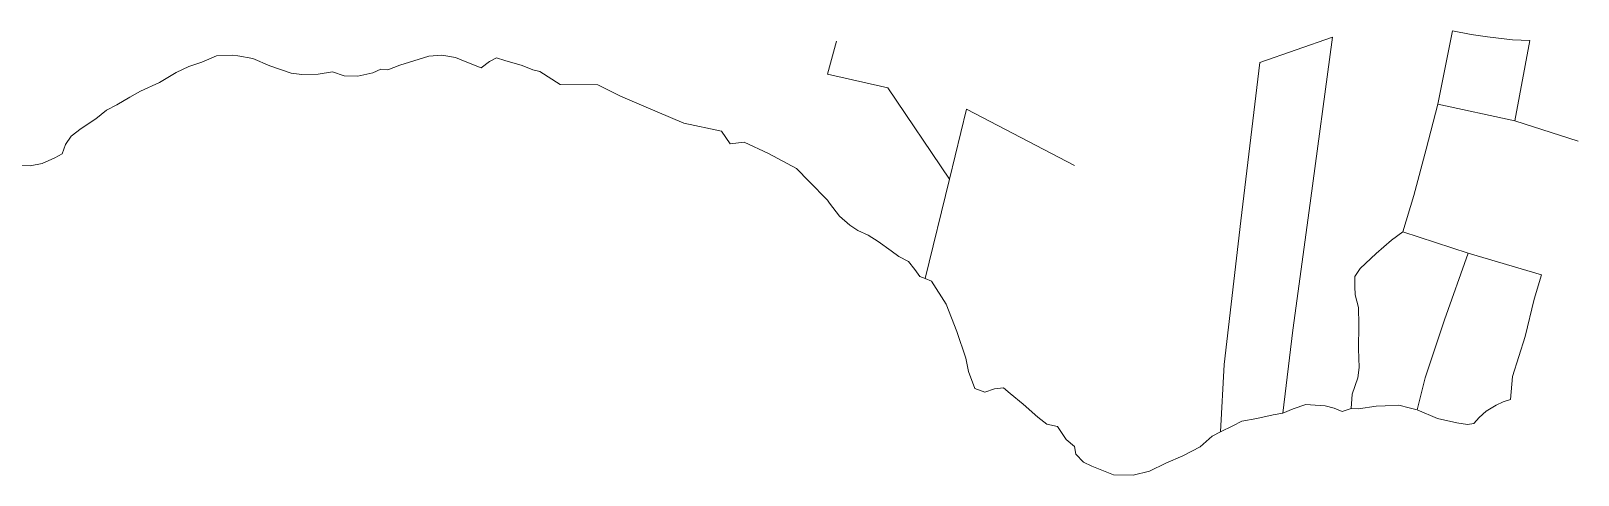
# Model space of a CAD drawing. Header units: millimetres. Extents: x 1186 to 5770, y 1756 to 4686.
# Drawn here: x 4103 to 5770, y 4194 to 4673 of the extents above; entities that cross this region are included whole.
import ezdxf

# ---------------------------------------------------------------- set-up
doc = ezdxf.new("R2010")
doc.units = ezdxf.units.MM
doc.layers.add('PARCELAS', color=7, linetype='Continuous', lineweight=0)

msp = doc.modelspace()

# ---------------------------------------------------------------- linework, layer by layer
at = {"layer": 'PARCELAS', "color": 1, "linetype": 'Continuous', "lineweight": 0}
for p, q in [((5635, 4673.4), (5619.3, 4594.5)), ((4961.2, 4626.7), (4971.2, 4662.2)), ((5505.7, 4666.7), (5427.5, 4639.5)), ((5481.6, 4487.6), (5505.7, 4666.7)), ((5718.4, 4663), (5702.2, 4576.5)), ((5427.5, 4639.5), (5407, 4468.6)), ((5092.8, 4513.4), (5026.3, 4612.1)), ((5092.8, 4513.4), (5111.3, 4589.1)), ((5227.6, 4528.4), (5111.3, 4589.1)), ((5702.2, 4576.5), (5619.3, 4594.5)), ((5770.3, 4554.5), (5702.2, 4576.5)), ((5092.8, 4513.4), (5066.6, 4406.5)), ((5581.6, 4456.6), (5651.8, 4433.7)), ((5651.8, 4433.7), (5730.9, 4410.5))]:
    msp.add_line(p, q, dxfattribs=at)
at = {"layer": 'PARCELAS', "color": 1, "linetype": 'Continuous', "lineweight": 0, "flags": 128}
for points in [[(5718.4, 4663), (5699.6, 4663.9), (5672.9, 4667.2), (5655.1, 4669.7), (5635, 4673.4)], [(4320.5, 4647.4), (4302.9, 4646.5), (4287.1, 4639.7), (4272.9, 4635.1), (4259.2, 4628.4), (4241.4, 4617.7), (4220.8, 4608.3), (4209.2, 4601.9), (4195.5, 4593.7), (4184.3, 4587.9), (4172.6, 4578.5), (4156.9, 4568), (4146.2, 4559.9), (4139.9, 4551), (4136.4, 4540.8), (4128.7, 4536.7), (4115, 4530.3), (4101.8, 4527.8), (4092.9, 4528.3), (4084.5, 4522.9), (4079, 4517), (4069.1, 4508.6), (4056.9, 4500.8)], [(4320.5, 4647.4), (4325.9, 4646.7), (4342, 4643.8), (4360.1, 4635.7), (4383.2, 4628), (4394.9, 4626.3), (4412.2, 4626.8), (4427.9, 4629.2), (4440.4, 4625), (4455.2, 4624.5), (4471.2, 4628.2), (4480, 4632.3), (4487.4, 4631.3), (4500.3, 4636.5), (4531.5, 4646.3), (4545.5, 4647.4), (4560.3, 4644.6), (4572.7, 4639.6), (4588, 4633.6), (4596.9, 4640.3), (4604.7, 4644.4), (4613.4, 4641.4), (4632.2, 4636.1), (4643.7, 4631.6), (4651.3, 4629.5)], [(4651.3, 4629.5), (4673.3, 4615.6), (4713.7, 4615.4), (4738.1, 4603), (4763.3, 4592.1), (4806.5, 4574.1), (4847, 4565.3), (4856.4, 4551.8), (4871.7, 4553.4), (4897.6, 4541.2), (4928.1, 4525), (4941.7, 4511), (4961.5, 4490.7), (4963.6, 4487.7), (4974.3, 4473.7), (4985.5, 4463.8)], [(4961.2, 4626.7), (5026.3, 4612.1)], [(5619.3, 4594.5), (5606.7, 4545.9), (5593.4, 4495.8), (5581.6, 4456.6)], [(5452, 4261.3), (5463, 4350.8), (5481.6, 4487.6)], [(4985.5, 4463.8), (4994.1, 4458.2), (5005.1, 4453.2), (5015.8, 4446.4), (5030.1, 4436.1), (5038.3, 4430), (5048.7, 4424.7), (5055.4, 4416.1), (5060.8, 4408.5), (5066.6, 4406.5)], [(5384.8, 4240.9), (5388.9, 4313.5), (5407, 4468.6)], [(5525.7, 4266), (5527, 4281.5), (5532.8, 4299.1), (5534.5, 4310.5), (5533.7, 4330.6), (5534.1, 4356.3), (5533.6, 4375.1), (5530.2, 4388.9), (5529.9, 4397.8), (5529.9, 4408.4), (5535.5, 4417.1), (5552.9, 4433.4), (5569.4, 4447.9), (5581.6, 4456.6)], [(5597.1, 4264.6), (5605.7, 4299.3), (5626.4, 4361.9), (5651.8, 4433.7)], [(5066.6, 4406.5), (5073.5, 4403.5), (5089.2, 4378.6), (5100.8, 4349.2), (5110.3, 4320.3), (5113.5, 4306.1), (5120.2, 4287.8), (5130.9, 4283.8), (5141.3, 4287.4), (5150.9, 4288.5), (5158.3, 4282.4), (5172.4, 4270.8), (5188.2, 4256.9), (5197.7, 4249.3), (5209.1, 4246.8), (5218.6, 4232.9), (5227.5, 4225.3), (5229.1, 4216.9), (5237.3, 4208.3), (5246.2, 4204), (5269.6, 4194.5), (5291, 4194.4), (5308.3, 4198.5), (5326.2, 4207.3), (5344.5, 4215), (5363, 4225), (5376.1, 4236.2), (5384.8, 4240.9)], [(5697.4, 4276), (5699.7, 4300.8), (5713.3, 4343.8), (5722.9, 4384), (5730.9, 4410.5)], [(5452, 4261.3), (5463.1, 4265.7), (5477.1, 4270.6), (5487, 4269.6), (5497.7, 4268.9), (5507.6, 4266.7), (5516, 4263.1), (5525.7, 4266)], [(5525.7, 4266), (5533.8, 4265.8), (5552.6, 4268.7), (5562.5, 4269), (5577.2, 4269.6), (5588.2, 4266.8), (5597.1, 4264.6)], [(5597.1, 4264.6), (5618.7, 4255.3), (5639.6, 4250.6), (5651.3, 4248.8), (5657.9, 4249.9), (5663.7, 4256.3), (5671.3, 4263.4), (5682.2, 4269.8), (5689.8, 4273.4), (5697.4, 4276)], [(5384.8, 4240.9), (5398.2, 4247.5), (5407.8, 4252.4), (5424.1, 4255.5), (5441.8, 4259.5), (5452, 4261.3)]]:
    msp.add_lwpolyline(points, dxfattribs=at)

doc.saveas('drawing.dxf')
